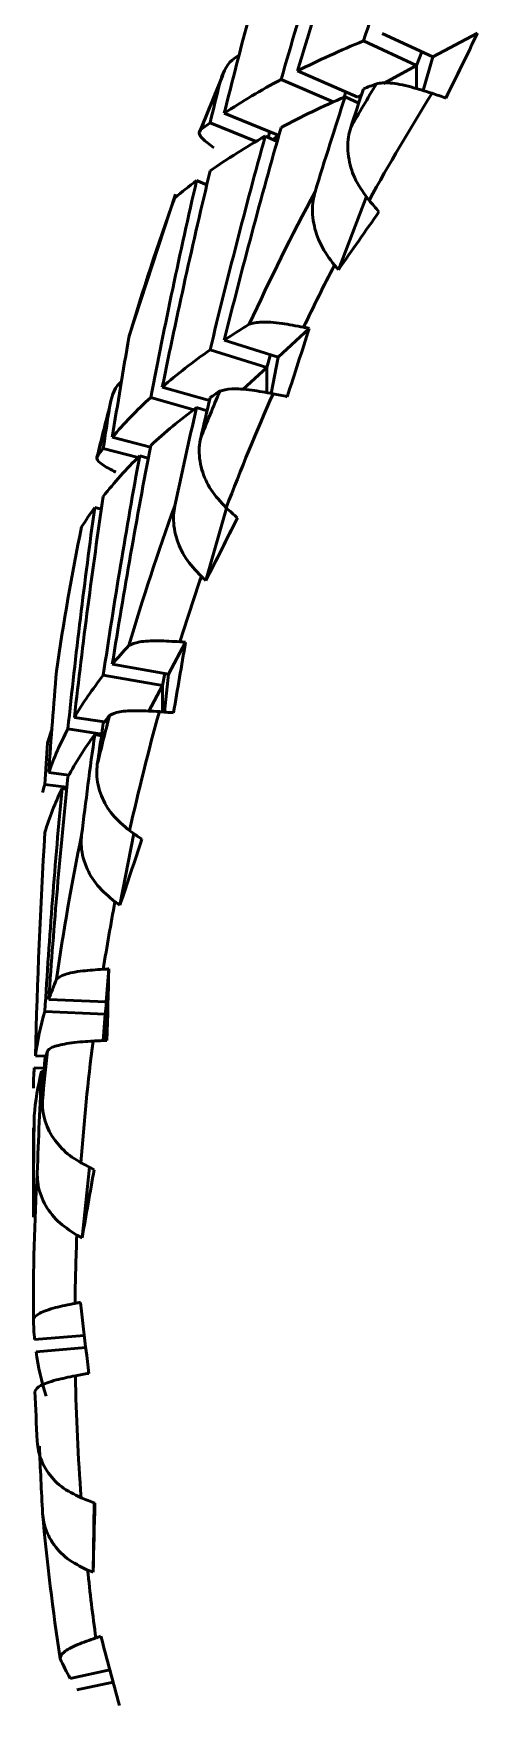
# Model space of a CAD drawing. Header units: millimetres. Extents: x -2161 to -582, y -4625 to -3434.
# Drawn here: x -1713.787 to -1713.211, y -4563.245 to -4561.078 of the extents above; entities that cross this region are included whole.
import ezdxf

# ---------------------------------------------------------------- set-up
doc = ezdxf.new("R2010")
doc.units = ezdxf.units.MM
doc.header["$LTSCALE"] = 0.5
doc.layers.add('AM_0', color=7, linetype='Continuous', lineweight=50)

msp = doc.modelspace()

# ---------------------------------------------------------------- linework, layer by layer
at = {"layer": 'AM_0'}
for p, q in [((-1713.290038338137, -4561.119747601027), (-1713.359004899438, -4561.087727057236)), ((-1713.26891601115, -4561.108472972131), (-1713.334561192696, -4561.077994514591)), ((-1713.211032046054, -4561.077575797508), (-1713.26891601115, -4561.108472972131)), ((-1713.283171085727, -4561.101854471352), (-1713.290038338137, -4561.119747601027)), ((-1713.281466727883, -4561.152132851435), (-1713.26891601115, -4561.108472972131)), ((-1713.54123356469, -4561.132118710206), (-1713.571084301051, -4561.204848678241)), ((-1713.465730326605, -4561.137615973474), (-1713.398296754873, -4561.166790567402)), ((-1713.444379058859, -4561.126535458012), (-1713.366156537136, -4561.160377804617)), ((-1713.290038338137, -4561.119747601027), (-1713.333128048882, -4561.142747931346)), ((-1713.290038338137, -4561.149576134343), (-1713.290038338137, -4561.119747601027)), ((-1713.382004071617, -4561.153521495937), (-1713.38399354761, -4561.160469650949)), ((-1713.365091480812, -4561.168185752131), (-1713.382813266844, -4561.159957688922)), ((-1713.361701122073, -4561.15799960304), (-1713.366156537136, -4561.160377804617)), ((-1713.539545972583, -4561.181415018493), (-1713.469601217787, -4561.209598459351)), ((-1713.557806331122, -4561.193842844918), (-1713.498115580212, -4561.217894551912)), ((-1713.486426978341, -4561.211182810097), (-1713.470886910742, -4561.217906095697)), ((-1713.480770058903, -4561.205098102264), (-1713.482293912806, -4561.212970947749)), ((-1713.476053755987, -4561.215670701546), (-1713.469601217787, -4561.209598459351)), ((-1713.470342774008, -4561.21599010327), (-1713.47256893794, -4561.217178380122)), ((-1713.602650879544, -4561.286212968165), (-1713.66299897363, -4561.469904096884)), ((-1713.5753897374, -4561.268746548329), (-1713.562111552808, -4561.274096841304)), ((-1713.355083664301, -4561.289227967605), (-1713.391514881396, -4561.384152174958)), ((-1713.429258352443, -4561.460134171733), (-1713.469601217787, -4561.49730177011)), ((-1713.469601217787, -4561.49730177011), (-1713.539545972583, -4561.475478853561)), ((-1713.484322655616, -4561.510864527343), (-1713.557806331122, -4561.487937459788)), ((-1713.479550390341, -4561.494197606502), (-1713.484322655616, -4561.510864527343)), ((-1713.478757896121, -4561.544427849347), (-1713.469601217787, -4561.49730177011)), ((-1713.484322655616, -4561.510864527343), (-1713.515314368188, -4561.539416974374)), ((-1713.484322655616, -4561.543483925741), (-1713.484322655616, -4561.510864527343)), ((-1713.63480361215, -4561.549554528383), (-1713.579020581109, -4561.565516133856)), ((-1713.619805811731, -4561.536153627958), (-1713.558647535763, -4561.553653291463)), ((-1713.688920962317, -4561.56658091477), (-1713.70405122749, -4561.627103465426)), ((-1713.561838227963, -4561.567038483994), (-1713.5753897374, -4561.562810383397)), ((-1713.684626318416, -4561.601246171147), (-1713.635265513717, -4561.61414587698)), ((-1713.696363172822, -4561.615588904486), (-1713.65118178649, -4561.627396382022)), ((-1713.649111571122, -4561.625355924967), (-1713.638031484937, -4561.628526350829)), ((-1713.707394072382, -4561.692319235328), (-1713.698835747453, -4561.694555825161)), ((-1713.536494035407, -4561.693070713929), (-1713.5633289477, -4561.786790432589)), ((-1713.589634674468, -4561.866861084261), (-1713.611684928812, -4561.908011619862)), ((-1713.611684928812, -4561.908011619862), (-1713.684626318416, -4561.895310006215)), ((-1713.619731244949, -4561.923027783101), (-1713.696363172822, -4561.909683519354)), ((-1713.616657153567, -4561.907145783907), (-1713.619731244949, -4561.923027783101)), ((-1713.616820235282, -4561.957294373642), (-1713.611684928812, -4561.908011619862)), ((-1713.619731244949, -4561.923027783101), (-1713.637481079191, -4561.956152806264)), ((-1713.619731244949, -4561.954947169974), (-1713.619731244949, -4561.923027783101)), ((-1713.768711986798, -4561.997250624136), (-1713.762711072332, -4561.978624314312)), ((-1713.742197994048, -4561.979141717791), (-1713.698414148656, -4561.985774145369)), ((-1713.733833041603, -4561.964249428916), (-1713.694976264833, -4561.970135498435)), ((-1713.698724932953, -4561.987892666803), (-1713.707394072382, -4561.986383070394)), ((-1713.767099657854, -4562.035603477467), (-1713.740925752207, -4562.038988425675)), ((-1713.772094372737, -4562.051014289953), (-1713.743573831611, -4562.054702717498)), ((-1713.749850730053, -4562.056345000834), (-1713.743834384489, -4562.057256363823)), ((-1713.656828585542, -4562.11468764619), (-1713.674795548122, -4562.207512240435)), ((-1713.689173504695, -4562.290179982263), (-1713.69252039352, -4562.332951773982)), ((-1713.69252039352, -4562.332951773982), (-1713.767099657854, -4562.329667312533)), ((-1713.693741700319, -4562.348559546688), (-1713.772094372737, -4562.345108904821)), ((-1713.693741700319, -4562.348559546688), (-1713.696429807872, -4562.382912398662)), ((-1713.692591455542, -4562.337479218219), (-1713.693741700319, -4562.348559546688)), ((-1713.693741700319, -4562.38278284077), (-1713.693741700319, -4562.348559546688)), ((-1713.693302201565, -4562.382761675633), (-1713.69252039352, -4562.332951773982)), ((-1713.784336636929, -4562.402848246102), (-1713.770821752691, -4562.403155063601)), ((-1713.785912918166, -4562.418375145169), (-1713.77276454858, -4562.418673641983)), ((-1713.773011809063, -4562.422933166741), (-1713.776367280791, -4562.422785392188)), ((-1713.714341853921, -4562.547001193976), (-1713.7238382708, -4562.638480347256)), ((-1713.720935807709, -4562.765069980087), (-1713.78542966863, -4562.770459517735)), ((-1713.719077711515, -4562.780711454232), (-1713.7835892019, -4562.786102465114)), ((-1713.708139980057, -4562.981909558845), (-1713.709543542602, -4563.071666632643)), ((-1713.687835776773, -4563.198491692392), (-1713.739274897324, -4563.209475497046)), ((-1713.683577092067, -4563.214401354226), (-1713.730633533395, -4563.224449324596))]:
    msp.add_line(p, q, dxfattribs=at)
at = {"layer": 'AM_0', "flags": 128}
for points in [[(-1713.252029505576, -4561.161662437402), (-1713.254287630563, -4561.16089469472), (-1713.256545615027, -4561.16012715221), (-1713.258803458758, -4561.159359809946), (-1713.261061161548, -4561.158592667996), (-1713.263318723185, -4561.157825726435), (-1713.265576143461, -4561.157058985331), (-1713.267833422166, -4561.156292444755), (-1713.270090559089, -4561.155526104782)], [(-1713.429258352443, -4561.460134171733), (-1713.430174165173, -4561.459944162341), (-1713.431089946803, -4561.459754180949), (-1713.432005697324, -4561.45956422756), (-1713.432921416719, -4561.459374302176), (-1713.433837104975, -4561.459184404801), (-1713.43475276208, -4561.458994535436), (-1713.435668388021, -4561.458804694086), (-1713.436583982782, -4561.458614880754)], [(-1713.457831982225, -4561.548661962879), (-1713.460134365578, -4561.54818534554), (-1713.462436549382, -4561.547708906666), (-1713.464738533423, -4561.547232646302), (-1713.467040317488, -4561.546756564489), (-1713.469341901361, -4561.546280661272), (-1713.471643284829, -4561.545804936697), (-1713.47394446768, -4561.545329390809), (-1713.476245449698, -4561.544854023648)], [(-1713.589634674468, -4561.866861084261), (-1713.590551203538, -4561.866788044534), (-1713.591467692814, -4561.866715028282), (-1713.592384142283, -4561.866642035506), (-1713.593300551932, -4561.866569066207), (-1713.594216921748, -4561.866496120385), (-1713.595133251717, -4561.866423198042), (-1713.596049541826, -4561.86635029918), (-1713.596965792061, -4561.866277423798)], [(-1713.605252201851, -4561.958209869223), (-1713.607555954525, -4561.958027289926), (-1713.609859452341, -4561.957844860084), (-1713.612162695085, -4561.957662579718), (-1713.614465682541, -4561.95748044884), (-1713.616768414498, -4561.957298467471), (-1713.61907089074, -4561.957116635625), (-1713.621373111054, -4561.956934953319), (-1713.623675075226, -4561.956753420573)], [(-1713.689173504695, -4562.290179982263), (-1713.690073676901, -4562.290222913771), (-1713.690973801361, -4562.290265863166), (-1713.69187387806, -4562.290308830447), (-1713.692773906986, -4562.290351815613), (-1713.693673888125, -4562.290394818663), (-1713.694573821464, -4562.290437839596), (-1713.695473706991, -4562.290480878415), (-1713.696373544691, -4562.290523935115)], [(-1713.691544004693, -4562.382677053836), (-1713.691247627156, -4562.371134810319), (-1713.690951266936, -4562.359586834484), (-1713.690654924666, -4562.348033150982), (-1713.690358600977, -4562.336473784482), (-1713.690062296503, -4562.324908759663), (-1713.689766011876, -4562.313338101218), (-1713.689469747729, -4562.301761833845), (-1713.689173504695, -4562.290179982263)], [(-1713.691544004693, -4562.382677053836), (-1713.693806212134, -4562.382785947902), (-1713.696068114156, -4562.382894955661), (-1713.698329710547, -4562.383004077099), (-1713.700591001098, -4562.383113312206), (-1713.702851985598, -4562.383222660974), (-1713.705112663837, -4562.383332123392), (-1713.707373035606, -4562.38344169945), (-1713.709633100695, -4562.383551389137)], [(-1713.72602062305, -4562.722205235621), (-1713.726887669889, -4562.722360979609), (-1713.727754661917, -4562.722516734937), (-1713.72862159912, -4562.722672501601), (-1713.729488481486, -4562.7228282796), (-1713.730355309002, -4562.722984068931), (-1713.731222081656, -4562.723139869593), (-1713.732088799436, -4562.723295681584), (-1713.732955462328, -4562.7234515049)], [(-1713.715099937733, -4562.814156496188), (-1713.716465323017, -4562.802682494023), (-1713.717830628524, -4562.79120275555), (-1713.719195851341, -4562.77971730528), (-1713.720560988551, -4562.768226167733), (-1713.721926037242, -4562.75672936744), (-1713.723290994498, -4562.745226928952), (-1713.724655857405, -4562.733718876822), (-1713.72602062305, -4562.722205235621)], [(-1713.715099937733, -4562.814156496188), (-1713.717278459298, -4562.814548869346), (-1713.71945663057, -4562.814941314336), (-1713.721634451347, -4562.815333831124), (-1713.723811921427, -4562.815726419671), (-1713.725989040608, -4562.816119079938), (-1713.728165808686, -4562.816511811894), (-1713.730342225461, -4562.816904615498), (-1713.73251829073, -4562.817297490717)], [(-1713.709543542602, -4563.071666632643), (-1713.709247299568, -4563.060518042796), (-1713.708951035421, -4563.04936224881), (-1713.708654750794, -4563.038199274502), (-1713.70835844632, -4563.027029143706), (-1713.708062122632, -4563.015851880271), (-1713.707765780361, -4563.004667508058), (-1713.707469420141, -4562.993476050944), (-1713.707173042604, -4562.982277532827)], [(-1713.699489637437, -4563.15488903129), (-1713.700307407466, -4563.155152327517), (-1713.70112511664, -4563.155415627702), (-1713.701942764947, -4563.155678931838), (-1713.702760352375, -4563.155942239922), (-1713.703577878913, -4563.15620555195), (-1713.704395344547, -4563.156468867919), (-1713.705212749268, -4563.156732187825), (-1713.706030093061, -4563.156995511663)]]:
    msp.add_lwpolyline(points, dxfattribs=at)
at = {"layer": 'AM_0'}
for centre, radius, start, end in [((-1756.997635180858, -4539.780924931778), 48.69100483848822, 333.9528508025735, 334.0629316096777), ((-1710.687658647108, -4562.350305443912), 3.102486274740518, 157.0814004161818, 158.2888442059228), ((-1710.624586726296, -4562.781215241763), 3.173065532139125, 148.919758834556, 150.1092303474439), ((-1710.619858879908, -4562.809143880128), 3.123808524906407, 148.0378097458957, 150.9911794360709), ((-1710.65736650838, -4562.763346004927), 3.135726980156028, 151.832655374238, 155.3362761511233), ((-1710.714183732993, -4562.340429626372), 3.07417873442835, 160.0379040370657, 163.5881401102952), ((-1742.530088528029, -4540.869965890704), 35.63549232247789, 324.8536256587289, 325.0009666705344), ((-1705.046204722374, -4554.10031446058), 10.9879673564453, 220.8978318886695, 221.0005695263352), ((-1710.652257268446, -4562.791608369989), 3.086964025464368, 152.7516515106349, 154.4172800147094), ((-1705.064271375915, -4554.120565118374), 11.05000820489232, 221.0565289210722, 221.0971458760459), ((-1778.817490661979, -4540.404008101199), 68.69484238037197, 342.0729674934785, 342.1505560187683), ((-1710.687658646477, -4562.749668933358), 3.102486275422808, 157.0814004163452, 158.2888442058314), ((-1710.68194563181, -4562.77809525894), 3.054340422526149, 156.1861289336859, 159.1841156884725), ((-1710.736466347191, -4562.334008122672), 3.05098645211218, 165.3535629416078, 166.5745565398252), ((-1710.714183732976, -4562.739793115566), 3.074178734446354, 160.0379040370657, 163.5881401102138), ((-1706.465734764034, -4553.847681093221), 10.5615233263646, 227.9697167192648, 228.0761793975001), ((-1710.753426917628, -4562.33034954596), 3.033633479402659, 168.3426469644994, 171.9244501947757), ((-1753.220443949233, -4541.658524893899), 44.47284389198482, 333.089587464189, 333.2065232844179), ((-1710.708197956799, -4562.768411761885), 3.026355228653719, 160.9691251156872, 162.6569190315858), ((-1706.479394574721, -4553.870448424284), 10.62311616208337, 228.1341622178107, 228.1762466777444), ((-1836.087478791243, -4540.970916143244), 124.2673019270789, 350.2768110650902, 350.3195402518741), ((-1710.729991176063, -4562.762058438682), 3.003651557765309, 164.4482474808558, 167.4798720006136), ((-1710.736466347262, -4562.733371611843), 3.050986452039552, 165.3535629415403, 166.5745565399058), ((-1707.829160115048, -4553.778381232009), 10.17131871634253, 235.0066923000045, 235.1165937710515), ((-1710.75342691755, -4562.729713035162), 3.033633479481415, 168.3426469644994, 171.924450194697), ((-1772.798547974061, -4542.382643442503), 62.35898911768093, 341.4631098723493, 341.545868691428), ((-1710.746835562377, -4562.758479053025), 2.98642868682584, 169.2821465101406, 170.984950649232), ((-1707.83779477186, -4553.802947257727), 10.2326580423006, 235.1764433448044, 235.2198814266476), ((-1710.757979755056, -4562.756910545861), 2.975173025679715, 172.7908553533646, 175.8417968478603), ((-1710.764898842907, -4562.728135294719), 3.022052232692789, 173.7019386906719, 174.9307135105601), ((-1709.127045001754, -4553.883496175507), 9.803040937323003, 242.02629551124, 242.1394046069474), ((-1710.770125157472, -4562.727762229455), 3.0168119473077, 176.7093268734023, 180.304434051452), ((-1824.348834826522, -4543.013728215363), 112.3522174200029, 349.9404467054057, 349.9861458620777), ((-1710.763276089305, -4562.756549587255), 2.96986381196509, 177.6523153527037, 179.36144557218), ((-1709.130255160251, -4553.909107146419), 9.864226389991913, 242.200994281024, 242.2456939187734), ((-1710.762337166604, -4562.756505895824), 2.970803178960598, 181.1725263290481, 184.2264591831562), ((-1710.769325362947, -4562.727717183063), 3.017612457937658, 182.0845028578753, 183.3144826543741), ((-1710.347968255171, -4554.153724808935), 9.44603620586156, 249.0523803153979, 249.1685174813626), ((-1710.76213511884, -4562.727093675185), 3.024830425470439, 185.0940139136476, 188.6827639922024), ((-1710.755409366628, -4562.755882494625), 2.977759950649767, 186.0353352580002, 187.7414426479945), ((-1710.345547251702, -4554.179606006282), 9.507113822189176, 249.2317486868318, 249.2776381632875), ((-1635.082038543964, -4542.165843055573), 81.37102474103021, 194.9480126363212, 195.0134109520615)]:
    msp.add_arc(centre, radius, start, end, dxfattribs=at)
for centre, major_axis, ratio, start_param, end_param in [((-1710.323737137461, -4562.496974125028), (1.301063989088462, 5.113076334335479), 0.6277072395285368, 1.399678756107184, 1.453539990627689), ((-1710.323737137461, -4562.559177231824), (1.004283589756597, 5.22689049820266), 0.6341032276128403, 1.362620208009511, 1.416481442530013), ((-1710.323737137461, -4562.496974125028), (1.004283589756596, 5.226890498202613), 0.6341032276128438, 1.377088196524271, 1.430915700478866), ((-1710.323737137461, -4562.559177231824), (0.695748673725573, 5.311158928252346), 0.6387670106928619, 1.368258555537711, 1.392803912763882), ((-1710.323737137461, -4562.496974125028), (-3.445183545091999, 1.031659857122756), 0.3419687004795989, 5.882842537245505, 5.936703771765982), ((-1710.323737137461, -4562.496974125028), (-3.445183545091999, 1.031659857122756), 0.3419687004795989, 5.951138029714833, 6.004965533669419), ((-1710.323737137461, -4562.496974125028), (0.695748673725573, 5.311158928252346), 0.6387670106928619, 1.397251866163227, 1.407271901278643), ((-1710.323737137461, -4562.559177231824), (-3.445183545091999, 1.031659857122805), 0.3419687004795977, 5.897310525760204, 5.951138029714829), ((-1710.323737137461, -4562.496974125028), (1.301063989088462, 5.113076334335479), 0.6277072395285368, 1.468007979142429, 1.492553336368615), ((-1710.323737137461, -4562.559177231824), (1.301063989088462, 5.113076334335479), 0.6277072395285391, 1.453539990627672, 1.463560025743079), ((-1710.323737137461, -4562.559177231824), (-3.445183545091999, 1.031659857122805), 0.3419687004795977, 5.872822502130067, 5.88284253724547), ((-1710.323737137461, -4562.496974125028), (-3.445183545091999, 1.031659857122756), 0.3419687004795989, 6.019433522184172, 6.029453557299548), ((-1710.323737137461, -4562.559177231824), (1.004283589756597, 5.22689049820266), 0.6341032276128403, 1.430915700478857, 1.484743204433443), ((-1710.323737137461, -4562.496974125028), (1.004283589756596, 5.226890498202613), 0.6341032276128438, 1.445349958427705, 1.499211192948209), ((-1710.323737137461, -4562.559177231824), (-3.445183545091999, 1.031659857122805), 0.3419687004795977, 5.965572287663655, 6.019433522184134), ((-1710.323737137461, -4562.559177231824), (0.695748673725573, 5.311158928252346), 0.6387670106928619, 1.407271901278626, 1.461133135799133), ((-1710.323737137461, -4562.496974125028), (0.695748673725573, 5.311158928252346), 0.6387670106928619, 1.421739889793398, 1.475567393747991), ((-1710.323737137461, -4562.559177231824), (-3.445183545091999, 1.031659857122805), 0.3419687004795977, 6.033901510698934, 6.058446867925075), ((-1710.323737137461, -4562.496974125028), (-3.455481746315895, 0.7084279116285502), 0.3261936764375111, 5.945148778041576, 5.969694135267732), ((-1710.323737137461, -4562.559177231824), (0.3788868810940009, 5.364581760073196), 0.6416924840896234, 1.412198519129508, 1.436743876355671), ((-1710.323737137461, -4562.496974125028), (-3.455481746315895, 0.7084279116285502), 0.3261936764375111, 5.984162123782504, 6.038023358302991), ((-1710.323737137461, -4562.496974125028), (-3.455481746315895, 0.7084279116285502), 0.3261936764375111, 6.052457616251861, 6.106285120206435), ((-1710.323737137461, -4562.559177231824), (-3.455481746315896, 0.7084279116285995), 0.3261936764374966, 5.974142088667035, 5.98416212378245), ((-1710.323737137461, -4562.496974125028), (0.3788868810940009, 5.364581760073196), 0.6416924840896222, 1.441191829755017, 1.451211864870436), ((-1710.323737137461, -4562.559177231824), (-3.455481746315896, 0.7084279116285995), 0.3261936764374966, 5.998630112297235, 6.052457616251812), ((-1710.323737137461, -4562.496974125028), (1.004283589756596, 5.226890498202613), 0.6341032276128438, 1.51367918146296, 1.538224538689127), ((-1710.323737137461, -4562.559177231824), (1.004283589756597, 5.22689049820266), 0.6341032276128403, 1.499211192948191, 1.509231228063607), ((-1710.323737137461, -4562.559177231824), (0.695748673725573, 5.311158928252346), 0.6387670106928619, 1.475567393747973, 1.529394897702563), ((-1710.323737137461, -4562.496974125028), (-3.455481746315895, 0.7084279116285502), 0.3261936764375111, 6.120753108721202, 6.130773143836583), ((-1710.323737137461, -4562.496974125028), (0.695748673725573, 5.311158928252346), 0.6387670106928619, 1.490001651696825, 1.543862886217333), ((-1710.323737137461, -4562.559177231824), (-3.455481746315896, 0.7084279116285995), 0.3261936764374966, 6.066891874200657, 6.120753108721155), ((-1710.323737137461, -4562.559177231824), (0.3788868810940009, 5.364581760073196), 0.6416924840896234, 1.451211864870418, 1.505073099390922), ((-1710.323737137461, -4562.496974125028), (0.3788868810940009, 5.364581760073196), 0.6416924840896222, 1.465679853385177, 1.519507357339778), ((-1710.323737137461, -4562.559177231824), (-3.455481746315896, 0.7084279116285995), 0.3261936764374966, 6.135221097235896, 6.159766454462093), ((-1710.323737137461, -4562.496974125028), (-3.461082499607191, 0.3836630971540145), 0.3156088047214187, 6.049935538374515, 6.07448089560067), ((-1710.323737137461, -4562.559177231824), (0.05742556482709472, 5.386307021898711), 0.6428753221692889, 1.455748786967669, 1.480294144193842), ((-1710.323737137461, -4562.496974125028), (-3.461082499607191, 0.3836630971540145), 0.3156088047214187, 6.088948884115465, 6.142810118635945), ((-1710.323737137461, -4562.496974125028), (-3.461082499607191, 0.3836630971540145), 0.3156088047214187, 6.157244376584809, 6.21107188053939), ((-1710.323737137461, -4562.559177231824), (0.695748673725573, 5.311158928252346), 0.6387670106928619, 1.543862886217315, 1.553882921332733), ((-1710.323737137461, -4562.559177231824), (-3.461082499607195, 0.3836630971540644), 0.3156088047214041, 6.078928849000024, 6.088948884115412), ((-1710.323737137461, -4562.496974125028), (0.05742556482709472, 5.386307021898666), 0.6428753221692943, 1.484742097593186, 1.494762132708599), ((-1710.323737137461, -4562.559177231824), (-3.461082499607195, 0.3836630971540644), 0.3156088047214041, 6.103416872630218, 6.157244376584759), ((-1710.323737137461, -4562.496974125028), (0.695748673725573, 5.311158928252346), 0.6387670106928619, 1.558330874732088, 1.582876231958252), ((-1710.323737137461, -4562.559177231824), (0.3788868810940009, 5.364581760073196), 0.6416924840896234, 1.51950735733976, 1.573334861294353), ((-1710.323737137461, -4562.496974125028), (-3.461082499607191, 0.3836630971540145), 0.3156088047214187, 6.225539869054121, 6.23555990416954), ((-1710.323737137461, -4562.496974125028), (0.3788868810940009, 5.364581760073196), 0.6416924840896222, 1.533941615288619, 1.587802849809114), ((-1710.323737137461, -4562.559177231824), (-3.461082499607195, 0.3836630971540644), 0.3156088047214041, 6.171678634533642, 6.225539869054118), ((-1710.323737137461, -4562.559177231824), (0.05742556482709472, 5.386307021898711), 0.6428753221692889, 1.49476213270859, 1.548623367229095), ((-1710.323737137461, -4562.496974125028), (-3.463152942818748, 0.0580198032794382), 0.3111637605609798, 6.156768382175805, 6.18131373940192), ((-1710.323737137461, -4562.496974125028), (-3.463152942818748, 0.0580198032794382), 0.3111637605609798, 6.195781727916674, 6.249642962437195), ((-1710.323737137461, -4562.559177231824), (0.3788868810940009, 5.364581760073196), 0.6416924840896234, 1.587802849809105, 1.597822884924521), ((-1710.323737137461, -4562.559177231824), (-3.463152942818748, 0.0580198032794382), 0.3111637605609657, 6.185761692801221, 6.195781727916625), ((-1710.323737137461, -4562.496974125028), (-3.463152942818748, 0.0580198032794382), 0.3111637605609798, 6.264077220386043, 6.288398330379374), ((-1710.323737137461, -4562.559177231824), (-3.463152942818748, 0.0580198032794382), 0.3111637605609657, 6.210249716431393, 6.264077220385951), ((-1710.323737137461, -4562.496974125028), (0.3788868810940009, 5.364581760073196), 0.6416924840896222, 1.60227083832387, 1.626816195550033), ((-1710.323737137461, -4562.559177231824), (0.05742556482709472, 5.386307021898711), 0.6428753221692889, 1.563057625177931, 1.587378735171379), ((-1710.323737137461, -4562.496974125028), (0.05742556482709472, 5.386307021898666), 0.6428753221692943, 1.577491883126793, 1.587378735171388), ((-1710.323737137461, -4562.496974125028), (-3.462183911150209, -0.2677599838338868), 0.3132867998375349, 6.263921963766814, 6.288467320992918), ((-1710.323737137461, -4562.496974125028), (-3.462183911150209, -0.2677599838338868), 0.3132867998375349, 0.01975000232806277, 0.07361123684854508), ((-1710.323737137461, -4562.496974125028), (0.05742556482709472, 5.386307021898666), 0.6428753221692943, 1.654093784583315, 1.670366463388211), ((-1710.323737137461, -4562.496974125028), (-3.457940967103608, -0.5929180949725154), 0.3217711380879847, 0.08643520474659974, 0.1109805619728165)]:
    msp.add_ellipse(centre, major_axis=major_axis, ratio=ratio, start_param=start_param, end_param=end_param, dxfattribs=at)
for points, knots in [([(-1713.545231670934, -4561.142126029064), (-1713.541594472798, -4561.131064484391), (-1713.536820783361, -4561.116546611845), (-1713.523296706552, -4561.108033567387), (-1713.520076975597, -4561.106006832906)], [0, 0, 0, 0, 0.7619260078888583, 1, 1, 1, 1]), ([(-1713.342143355304, -4561.143158209976), (-1713.337023909047, -4561.142397161844), (-1713.327436970317, -4561.14097198391), (-1713.300267177263, -4561.146048479235), (-1713.279466350888, -4561.152581432738), (-1713.270090559089, -4561.155526104782)], [0, 0, 0, 0, 0.3862822634711365, 0.7233720614167012, 0.9999999999999999, 0.9999999999999999, 0.9999999999999999, 0.9999999999999999]), ([(-1713.553079579251, -4561.226018762023), (-1713.558575037319, -4561.221907815765), (-1713.569558582279, -4561.21369143735), (-1713.573151031098, -4561.206277515228), (-1713.570877327494, -4561.203582968879), (-1713.57005628991, -4561.202609964384)], [0, 0, 0, 0, 0.3901534317416998, 0.7797835424075477, 1, 1, 1, 1]), ([(-1713.351770198002, -4561.294270865532), (-1713.35796978077, -4561.285835986797), (-1713.370363037875, -4561.268974268078), (-1713.379174585749, -4561.240023756285), (-1713.380077711489, -4561.216660015676), (-1713.376648806348, -4561.203952837848), (-1713.375561701888, -4561.199924137976)], [0, 0, 0, 0, 0.2760136436758519, 0.5517642360855826, 0.8578907615197374, 1, 1, 1, 1]), ([(-1713.396661942518, -4561.378247170775), (-1713.403026657793, -4561.369639138607), (-1713.415749808128, -4561.352431568024), (-1713.424908840085, -4561.322827598926), (-1713.425900752815, -4561.299429204073), (-1713.42267812869, -4561.28681311197), (-1713.421737608958, -4561.283131117701)], [0, 0, 0, 0, 0.2803891931803665, 0.5605017196629821, 0.8717328522960327, 1, 1, 1, 1]), ([(-1713.507029153173, -4561.454832915597), (-1713.502534208828, -4561.453534755417), (-1713.494088737032, -4561.451095665108), (-1713.467486552782, -4561.452901581397), (-1713.446215554309, -4561.456834185768), (-1713.436583982782, -4561.458614880754)], [0, 0, 0, 0, 0.3837072559912548, 0.7209408080774826, 1, 1, 1, 1]), ([(-1713.688309638707, -4561.562555263901), (-1713.686020465459, -4561.550889544342), (-1713.683546249272, -4561.538280838471), (-1713.673375314197, -4561.529665864187), (-1713.672614645131, -4561.529021563107)], [0, 0, 0, 0, 0.9252114912514346, 1, 1, 1, 1]), ([(-1713.545231670934, -4561.541489518251), (-1713.54093560518, -4561.540127419979), (-1713.532890571187, -4561.537576684599), (-1713.506724705782, -4561.539248436249), (-1713.485715270258, -4561.543112383148), (-1713.476245449698, -4561.544854023648)], [0, 0, 0, 0, 0.3862822634708928, 0.7233720614165015, 1, 1, 1, 1]), ([(-1713.536920681161, -4561.692686172808), (-1713.544045663943, -4561.685101883184), (-1713.558288839133, -4561.669940532047), (-1713.570001044014, -4561.64230017784), (-1713.573107862224, -4561.619192416656), (-1713.57079087158, -4561.606118442896), (-1713.57005628991, -4561.601973453571)], [0, 0, 0, 0, 0.276013643585397, 0.5517642359837215, 0.8578907614057999, 1, 1, 1, 1]), ([(-1713.680256246227, -4561.64643487954), (-1713.686687469054, -4561.643085286803), (-1713.699541288372, -4561.636390594209), (-1713.705490732044, -4561.629585789869), (-1713.704452868416, -4561.626679845782), (-1713.704078094393, -4561.625630505265)], [0, 0, 0, 0, 0.3901534317326756, 0.7797835423975024, 1, 1, 1, 1]), ([(-1713.569141687545, -4561.781585060022), (-1713.57645163658, -4561.773849965926), (-1713.59106432175, -4561.758387410138), (-1713.603192767113, -4561.730142351869), (-1713.606393573649, -4561.707011604118), (-1713.604278909641, -4561.694054800028), (-1713.603661746997, -4561.690273369295)], [0, 0, 0, 0, 0.2803891931533494, 0.5605017196324673, 0.8717328522620111, 1, 1, 1, 1]), ([(-1713.663106625688, -4561.871214584769), (-1713.659505809355, -4561.869399622308), (-1713.652740298941, -4561.865989521293), (-1713.627611561579, -4561.864493134146), (-1713.606517325189, -4561.865721304568), (-1713.596965792061, -4561.866277423798)], [0, 0, 0, 0, 0.3837072559913551, 0.7209408080775577, 1, 1, 1, 1]), ([(-1713.688309638707, -4561.96191875309), (-1713.684916981032, -4561.960065836231), (-1713.678563715538, -4561.956595968688), (-1713.653889198346, -4561.955022265494), (-1713.633062519708, -4561.956215555478), (-1713.623675075226, -4561.956753420574)], [0, 0, 0, 0, 0.3862822634708757, 0.7233720614165245, 1, 1, 1, 1]), ([(-1713.662215634479, -4562.110919124911), (-1713.670133292325, -4562.104295099716), (-1713.685961062199, -4562.091053362266), (-1713.700355747868, -4562.065079571723), (-1713.705608384402, -4562.042505446037), (-1713.704446469406, -4562.029209392298), (-1713.704078094393, -4562.024993994453)], [0, 0, 0, 0, 0.2760136435848582, 0.5517642359831315, 0.8578907614050612, 1, 1, 1, 1]), ([(-1713.681165686344, -4562.203084576035), (-1713.68928469862, -4562.196334407596), (-1713.705514711949, -4562.18284073127), (-1713.720386640729, -4562.156319273228), (-1713.725736716101, -4562.13373438095), (-1713.724769404399, -4562.120580835364), (-1713.724487095415, -4562.116741985814)], [0, 0, 0, 0, 0.2803891931413471, 0.5605017196187781, 0.8717328522468883, 1, 1, 1, 1]), ([(-1713.756977962966, -4562.303552026377), (-1713.754338351041, -4562.301338698933), (-1713.749378830666, -4562.297180116968), (-1713.726191641024, -4562.29259942653), (-1713.705667112431, -4562.291170814777), (-1713.696373544691, -4562.290523935115)], [0, 0, 0, 0, 0.3837072559913154, 0.7209408080775561, 0.9999999999999999, 0.9999999999999999, 0.9999999999999999, 0.9999999999999999]), ([(-1713.768711986798, -4562.396614113324), (-1713.767834276389, -4562.395419874332), (-1713.765524480698, -4562.392277097346), (-1713.751221926959, -4562.387802854892), (-1713.729740328344, -4562.38473425072), (-1713.714097242879, -4562.38381400427), (-1713.709633100695, -4562.383551389137)], [0, 0, 0, 0, 0.2050864800208107, 0.5397086132505655, 0.8686444435224656, 0.9999999999999999, 0.9999999999999999, 0.9999999999999999, 0.9999999999999999]), ([(-1713.72532105004, -4562.541178833275), (-1713.729303469469, -4562.538848109216), (-1713.741522735416, -4562.531696743659), (-1713.758535862177, -4562.515010701318), (-1713.772480686626, -4562.49032358419), (-1713.775615166237, -4562.471418971627), (-1713.775151190049, -4562.461545084991), (-1713.775130542699, -4562.46110568833)], [0, 0, 0, 0, 0.124528161121568, 0.3820900198214121, 0.6667695089996118, 0.9851709493566073, 1, 1, 1, 1]), ([(-1713.730647143778, -4562.634893980334), (-1713.739423977457, -4562.629222377836), (-1713.756968984505, -4562.617884769144), (-1713.774307360807, -4562.593419493322), (-1713.781707043233, -4562.571648496632), (-1713.781905103024, -4562.558445844956), (-1713.781962906583, -4562.554592663844)], [0, 0, 0, 0, 0.2803891931413919, 0.5605017196189469, 0.8717328522470601, 1, 1, 1, 1]), ([(-1713.786894519608, -4562.743791611898), (-1713.785265283066, -4562.741305777556), (-1713.782204139211, -4562.736635187177), (-1713.761390430759, -4562.72924564833), (-1713.741817943097, -4562.725257396994), (-1713.732955462328, -4562.7234515049)], [0, 0, 0, 0, 0.3837072559913098, 0.7209408080775938, 0.9999999999999999, 0.9999999999999999, 0.9999999999999999, 0.9999999999999999]), ([(-1713.784940971588, -4562.837478046871), (-1713.783526720395, -4562.835008535865), (-1713.780878320774, -4562.830384002369), (-1713.760529075505, -4562.823034989271), (-1713.741221164083, -4562.819080115649), (-1713.73251829073, -4562.817297490717)], [0, 0, 0, 0, 0.3862822634710725, 0.7233720614167567, 1, 1, 1, 1]), ([(-1713.725061393354, -4562.975450373613), (-1713.734109909819, -4562.97100264176), (-1713.75219831918, -4562.962111416908), (-1713.771108554656, -4562.940409731369), (-1713.780321137959, -4562.91969109538), (-1713.781512387028, -4562.906398804394), (-1713.781890062153, -4562.902184599499)], [0, 0, 0, 0, 0.2760136435848137, 0.5517642359831153, 0.8578907614049673, 1, 1, 1, 1]), ([(-1713.716664313914, -4563.068969480733), (-1713.725935473192, -4563.064449992817), (-1713.744468643675, -4563.055415476472), (-1713.763950486354, -4563.033300662071), (-1713.773261933752, -4563.012596439754), (-1713.774621675556, -4562.999493232152), (-1713.775018514886, -4562.995669073696)], [0, 0, 0, 0, 0.2803891931409214, 0.560501719618342, 0.8717328522465111, 0.9999999999999999, 0.9999999999999999, 0.9999999999999999, 0.9999999999999999]), ([(-1713.752299006764, -4563.183732510815), (-1713.7517104952, -4563.181105103951), (-1713.750604751184, -4563.176168515447), (-1713.732552243931, -4563.1662979066), (-1713.71429639561, -4563.159894839524), (-1713.706030093062, -4563.156995511661)], [0, 0, 0, 0, 0.3837072559913395, 0.7209408080775267, 1, 1, 1, 1])]:
    msp.add_open_spline(points, degree=3, knots=knots, dxfattribs=at)

doc.saveas('drawing.dxf')
